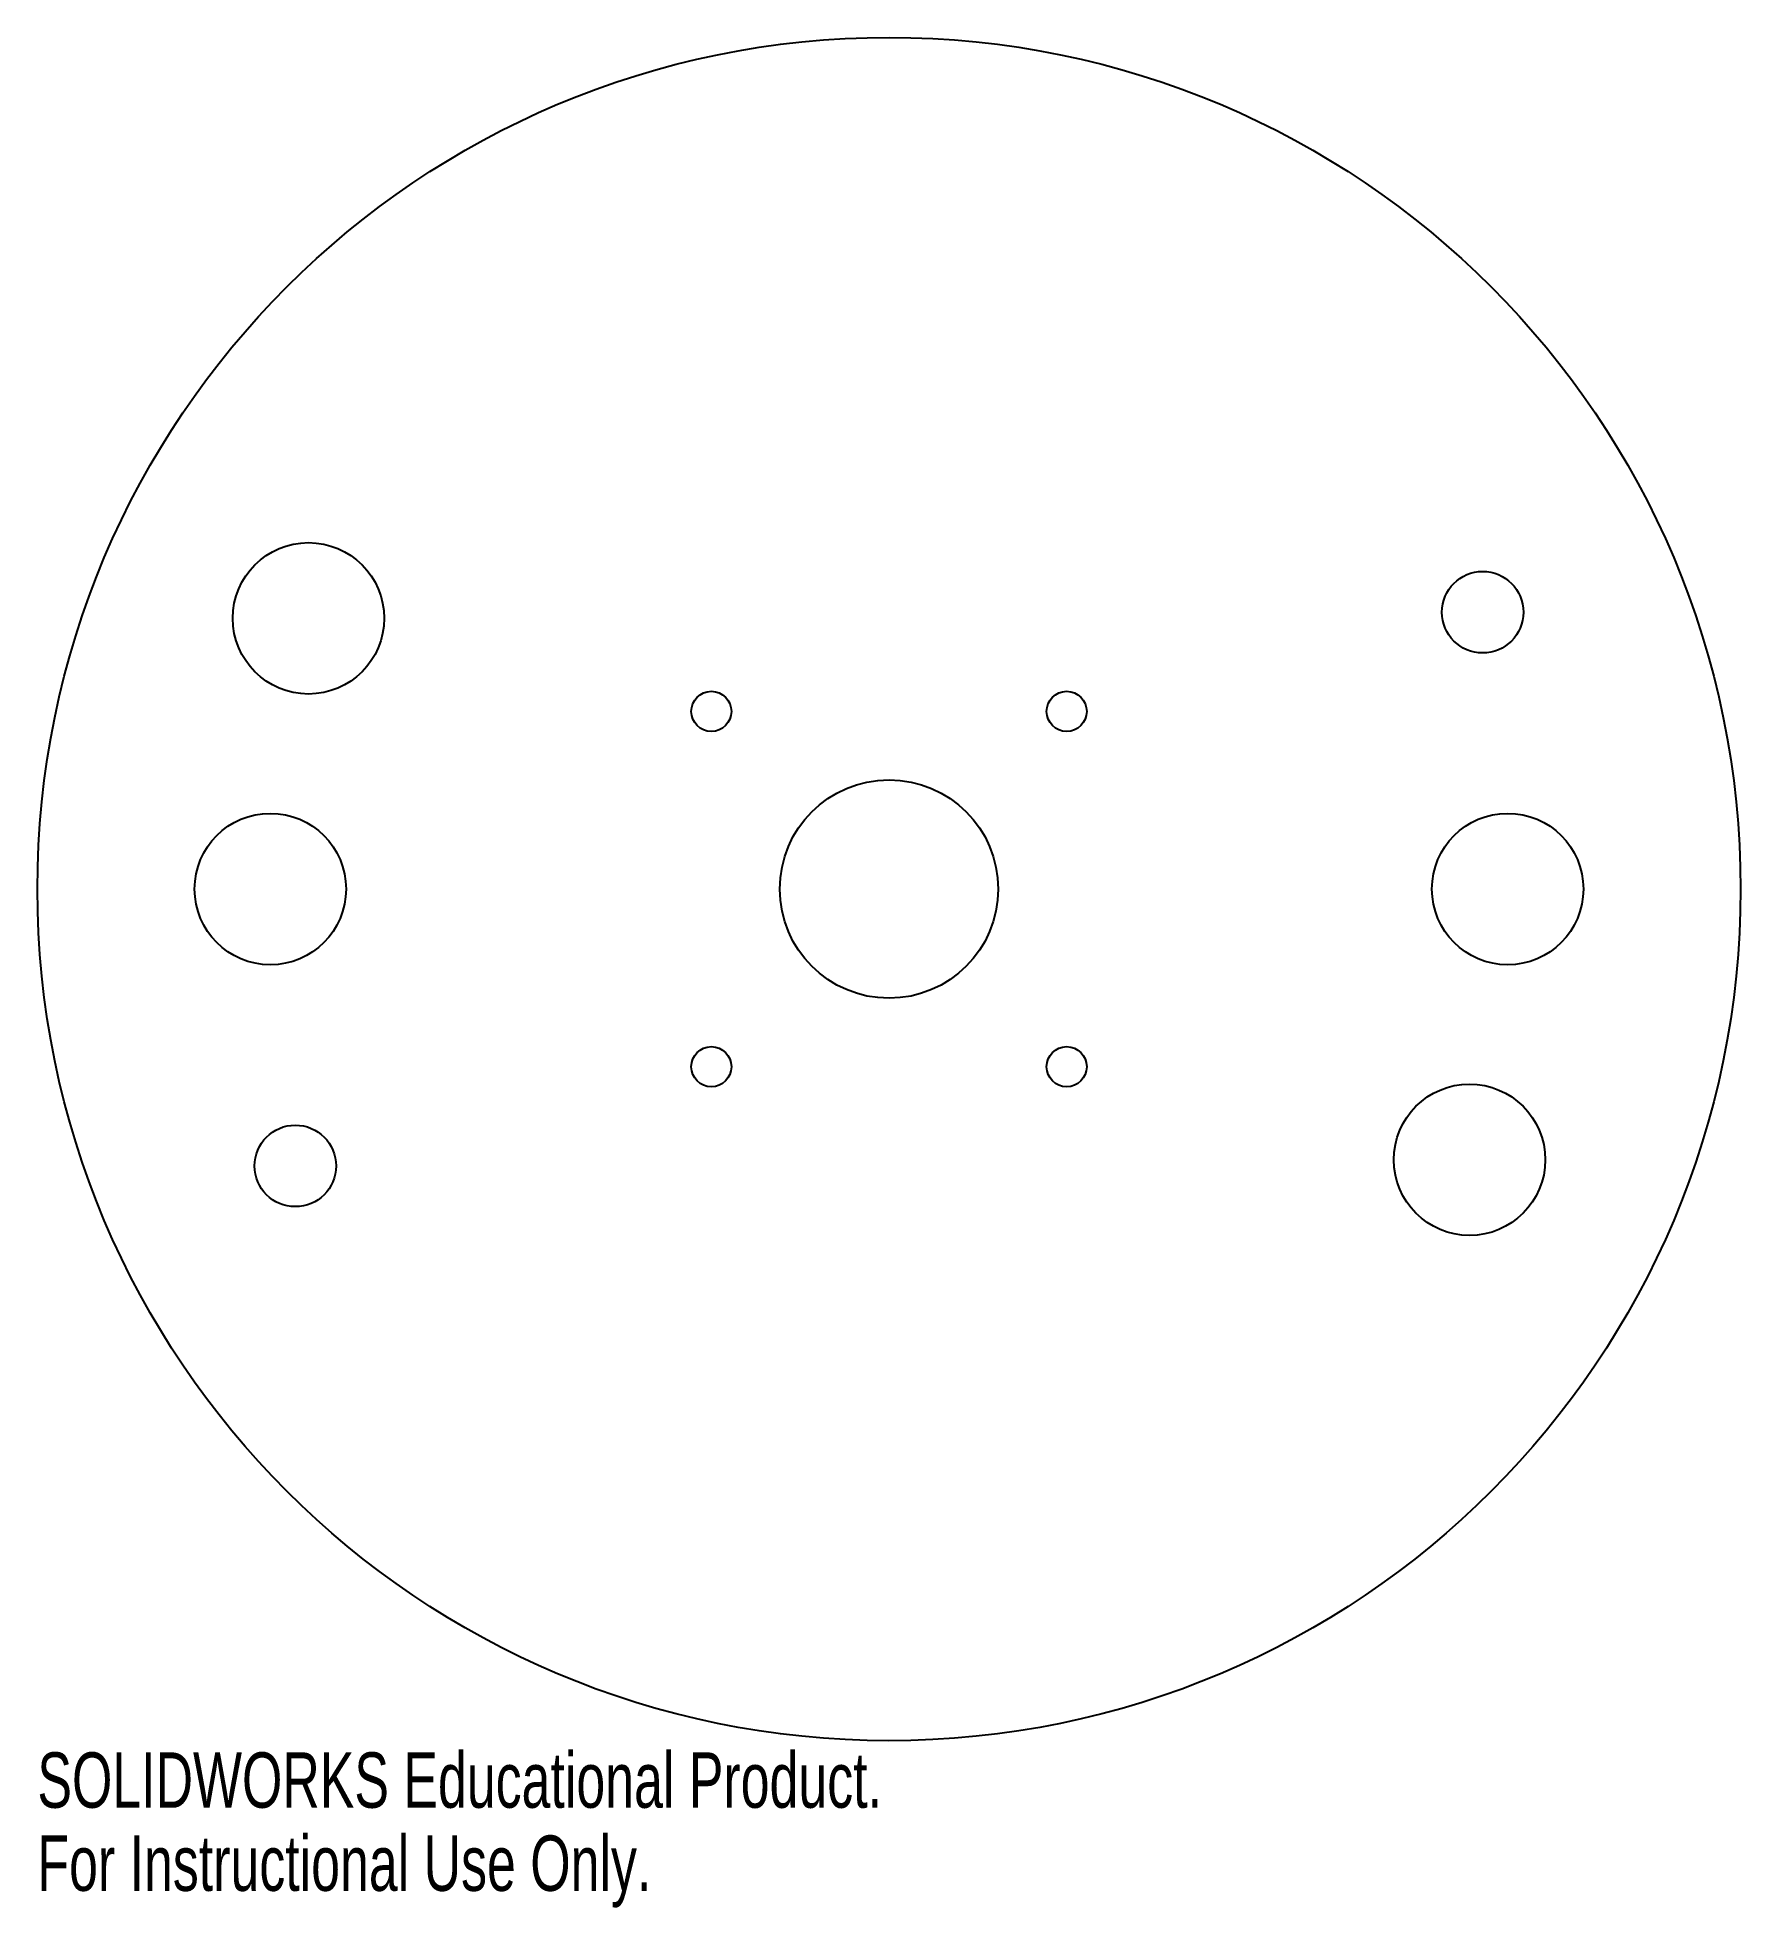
# Model space of a CAD drawing. Header units: inches. Extents: x -2.92 to 2.92, y -3.5 to 2.92.
import ezdxf

# ---------------------------------------------------------------- set-up
doc = ezdxf.new("R2010")
doc.units = ezdxf.units.IN
doc.header["$MEASUREMENT"] = 0
doc.styles.add('SLDTEXTSTYLE0', font='TXT', dxfattribs={"width": 0.7})

msp = doc.modelspace()

# ---------------------------------------------------------------- linework, layer by layer
at = {"color": 7, "linetype": 'Continuous', "lineweight": 25}
for centre, radius in [((0, 0), 2.925), ((-1.9939, 0.9298), 0.26), ((2.0392, 0.9509), 0.14), ((-0.6102, 0.6102), 0.0689), ((0.6102, 0.6102), 0.0689), ((0, 0), 0.375), ((-2.125, 0), 0.26), ((2.125, 0), 0.26), ((-0.6102, -0.6102), 0.0689), ((0.6102, -0.6102), 0.0689), ((1.9939, -0.9298), 0.26), ((-2.0392, -0.9509), 0.14)]:
    msp.add_circle(centre, radius, dxfattribs=at)

# ---------------------------------------------------------------- texts
at = {"color": 7, "linetype": 'Continuous', "char_height": 0.1903, "attachment_point": 1, "style": 'SLDTEXTSTYLE0'}
for s, insert in [('SOLIDWORKS Educational Product.', (-2.925, -2.9651)), ('For Instructional Use Only.', (-2.925, -3.2506))]:
    msp.add_mtext(s, dxfattribs=dict(at, insert=insert))

doc.saveas('drawing.dxf')
